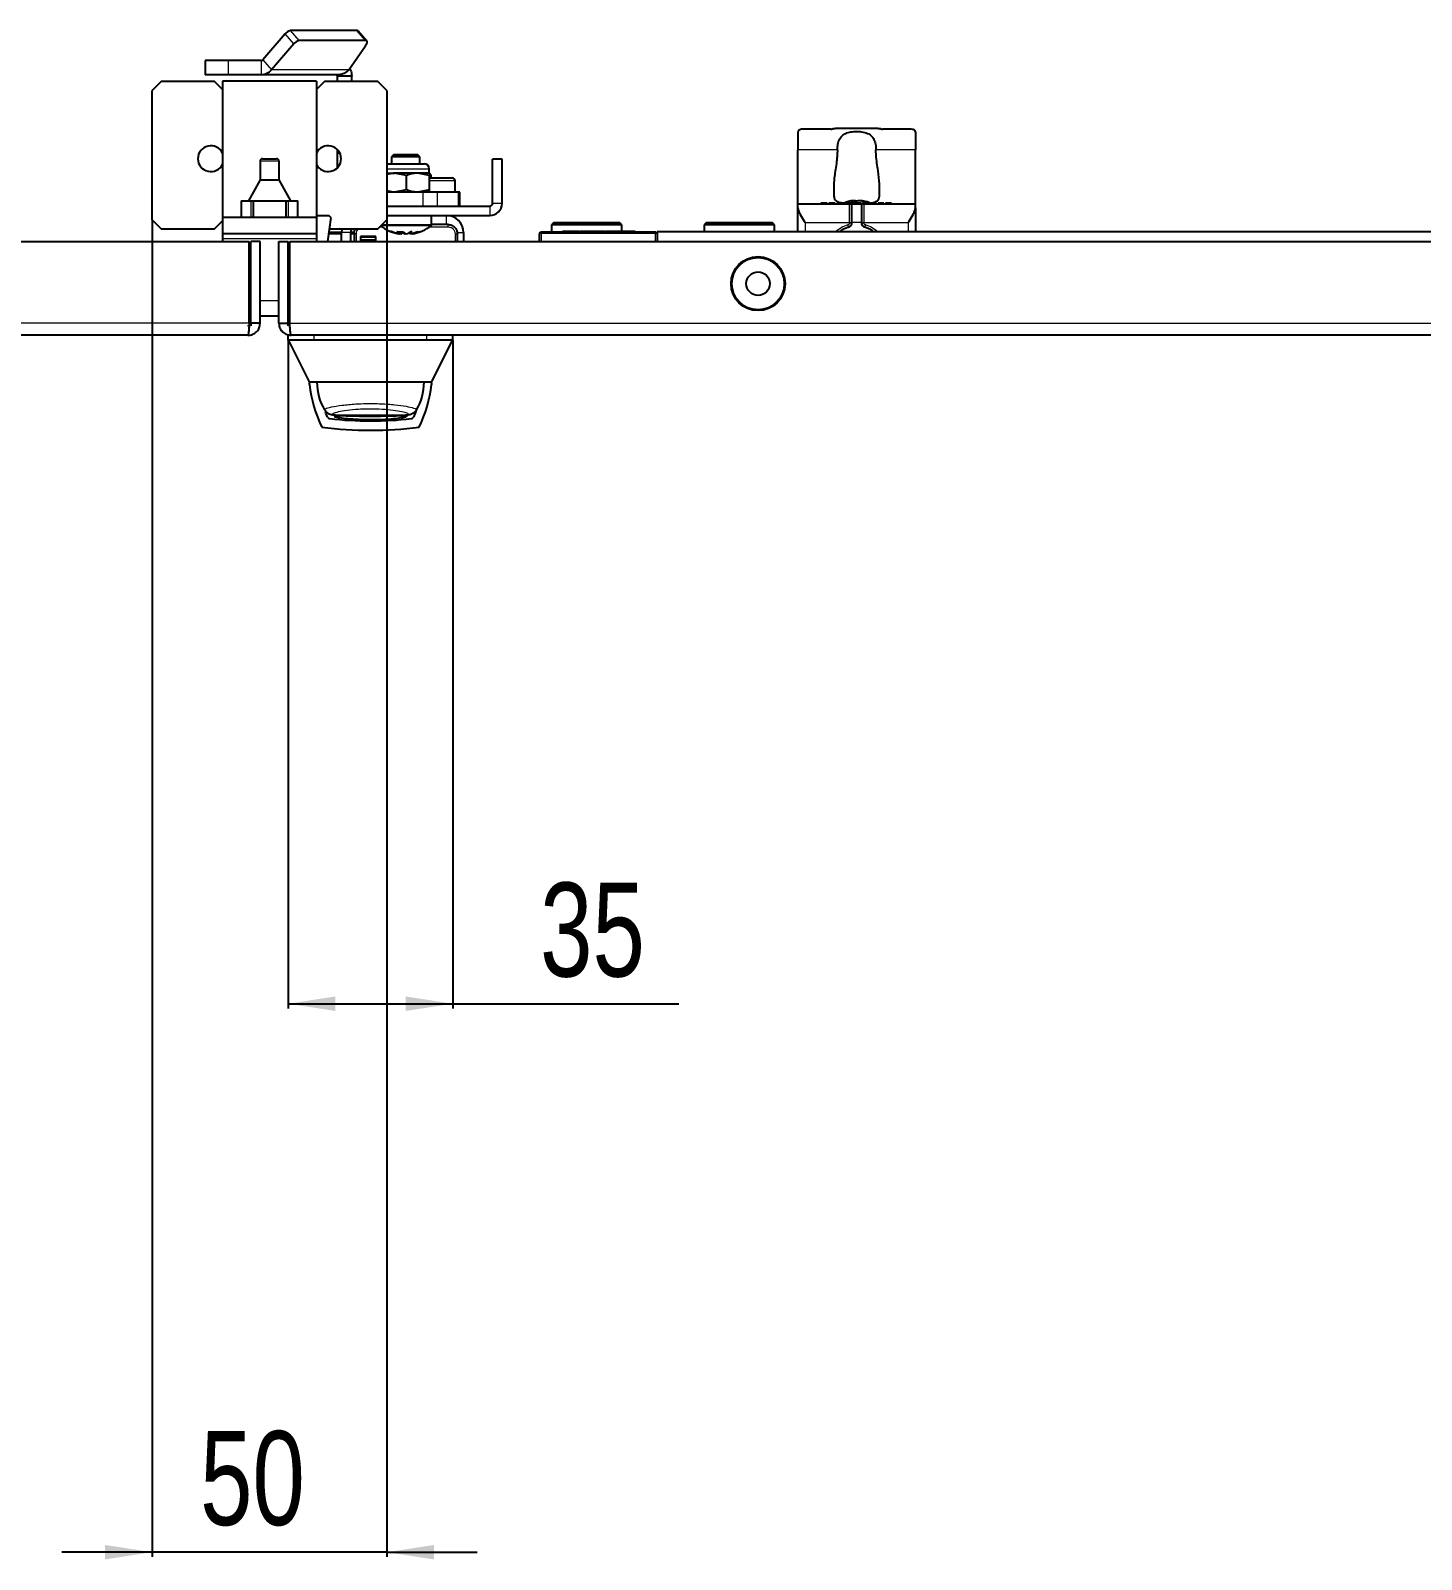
# Model space of a CAD drawing. Header units: millimetres. Extents: x -1385 to 3358, y -2404 to 1219.
# Drawn here: x 2220.1 to 2516.2, y -2404 to -2078.6 of the extents above; entities that cross this region are included whole.
import ezdxf

# ---------------------------------------------------------------- set-up
doc = ezdxf.new("R2010")
doc.units = ezdxf.units.MM
doc.layers.add('FORMAT', color=7, linetype='Continuous')
doc.styles.add('SLDTEXTSTYLE0', font='TXT', dxfattribs={"width": 0.75})
doc.dimstyles.new('SLDDIMSTYLE0', dxfattribs={"dimtxt": 20, "dimasz": 10, "dimexe": 0, "dimexo": 0.0625, "dimgap": 5, "dimtad": 2, "dimdec": 1, "dimrnd": 1e-09, "dimzin": 12, "dimdsep": 46, "dimtxsty": 'SLDTEXTSTYLE0', "dimsah": 1, "dimcen": 0.09, "dimadec": 0, "dimazin": 3, "dimtfac": 1, "dimtofl": 0, "dimtmove": 0, "dimatfit": 3, "dimfxl": 0, "dimfrac": 2, "dimtolj": 1, "dimtzin": 12, "dimarcsym": 0})
doc.dimstyles.new('SLDDIMSTYLE1', dxfattribs={"dimtxt": 20, "dimasz": 10, "dimexe": 0, "dimexo": 0.0625, "dimgap": 5, "dimtad": 2, "dimdec": 1, "dimrnd": 1e-09, "dimzin": 12, "dimdsep": 46, "dimtxsty": 'SLDTEXTSTYLE0', "dimsah": 1, "dimcen": 0.09, "dimadec": 0, "dimazin": 3, "dimtfac": 1, "dimtmove": 0, "dimatfit": 0, "dimfxl": 0, "dimfrac": 2, "dimtolj": 1, "dimtzin": 12, "dimarcsym": 0})

# ---------------------------------------------------------------- blocks, each defined once
blk = doc.blocks.new('_D_13')
at = {"layer": 'FORMAT'}
for p, q in [((2246, -2118.89), (2246, -2403.48)), ((2296, -2118.89), (2296, -2403.48)), ((2246, -2402.48), (2226.77, -2402.48)), ((2296, -2402.48), (2246, -2402.48)), ((2296, -2402.48), (2315.23, -2402.48))]:
    blk.add_line(p, q, dxfattribs=at)
for points in [[(2246, -2402.48), (2236, -2400.94), (2236, -2404.02)], [(2296, -2402.48), (2306, -2404.02), (2306, -2400.94)]]:
    blk.add_solid(points, dxfattribs=at)
at = {"layer": 'FORMAT', "insert": (2256.22, -2376.7), "char_height": 20, "attachment_point": 1, "style": 'SLDTEXTSTYLE0'}
blk.add_mtext('50', dxfattribs=at)
blk = doc.blocks.new('_D_14')
at = {"layer": 'FORMAT'}
for p, q in [((2275, -2144.49), (2275, -2286.74)), ((2310, -2144.49), (2310, -2286.74)), ((2275, -2285.74), (2310, -2285.74)), ((2310, -2285.74), (2358.16, -2285.74))]:
    blk.add_line(p, q, dxfattribs=at)
for points in [[(2275, -2285.74), (2285, -2287.28), (2285, -2284.2)], [(2310, -2285.74), (2300, -2284.2), (2300, -2287.28)]]:
    blk.add_solid(points, dxfattribs=at)
at = {"layer": 'FORMAT', "insert": (2328.6, -2259.96), "char_height": 20, "attachment_point": 1, "style": 'SLDTEXTSTYLE0'}
blk.add_mtext('35', dxfattribs=at)

msp = doc.modelspace()

# ---------------------------------------------------------------- linework, layer by layer
at = {"color": 7, "linetype": 'Continuous', "lineweight": 25}
for p, q in [((2274.35, -2079.32), (2269.59, -2084.82)), ((2289.6, -2078.62), (2275.46, -2078.62)), ((2291.72, -2080.84), (2289.89, -2078.72)), ((2276.19, -2081.45), (2271.43, -2086.94)), ((2291.44, -2080.74), (2277.3, -2080.74)), ((2287.89, -2086.94), (2291.47, -2081.83)), ((2257.28, -2085), (2257.28, -2088)), ((2262.28, -2085), (2257.28, -2085)), ((2269.22, -2085), (2262.28, -2085)), ((2262.28, -2088), (2257.28, -2088)), ((2269.22, -2088), (2262.28, -2088)), ((2285.75, -2088), (2269.22, -2088)), ((2288.5, -2088.3), (2285.5, -2088.3)), ((2285.5, -2089.38), (2285.5, -2088.3)), ((2288.5, -2089.38), (2288.5, -2088.3)), ((2248, -2089.38), (2246, -2091.38)), ((2246, -2118.88), (2246, -2091.38)), ((2248, -2089.38), (2259.25, -2089.38)), ((2261, -2091.13), (2259.25, -2089.38)), ((2281, -2089.38), (2261, -2089.38)), ((2261, -2089.38), (2261, -2118.38)), ((2281, -2089.38), (2281, -2118.38)), ((2282.75, -2089.38), (2281, -2091.13)), ((2282.75, -2089.38), (2294, -2089.38)), ((2296, -2091.38), (2294, -2089.38)), ((2296, -2091.38), (2296, -2118.88)), ((2383.5, -2100.15), (2383.5, -2103.98)), ((2390.52, -2099.59), (2385, -2099.59)), ((2391.41, -2099.54), (2390.89, -2099.54)), ((2400.6, -2099.48), (2391.41, -2099.48)), ((2401.12, -2099.54), (2400.6, -2099.53)), ((2407, -2099.59), (2401.48, -2099.59)), ((2408.5, -2100.15), (2408.5, -2103.98)), ((2285.5, -2104.63), (2285.5, -2104)), ((2285.5, -2104.63), (2285.95, -2104.63)), ((2285.5, -2107.77), (2285.5, -2104.63)), ((2297.5, -2104.98), (2297, -2105.48)), ((2297.5, -2104.98), (2302.29, -2104.98)), ((2302.29, -2104.98), (2302.5, -2104.98)), ((2303, -2105.48), (2302.5, -2104.98)), ((2383.5, -2115.48), (2383.5, -2103.98)), ((2408.5, -2115.48), (2408.5, -2103.98)), ((2268.99, -2106.38), (2268.99, -2110.38)), ((2269.49, -2105.88), (2272.51, -2105.88)), ((2273.01, -2106.38), (2273.01, -2110.38)), ((2296.03, -2106.98), (2296, -2106.98)), ((2296.03, -2106.98), (2303.97, -2106.98)), ((2297, -2105.48), (2297, -2106.98)), ((2302.74, -2105.48), (2297, -2105.48)), ((2303, -2105.48), (2302.74, -2105.48)), ((2303, -2106.98), (2303, -2105.48)), ((2305, -2108.98), (2305, -2108.02)), ((2320.5, -2105.98), (2318.5, -2105.98)), ((2318.5, -2115.38), (2318.5, -2105.98)), ((2320.5, -2115.38), (2320.5, -2105.98)), ((2268.99, -2110.38), (2266.5, -2114.88)), ((2268.99, -2110.38), (2273.01, -2110.38)), ((2273.01, -2110.38), (2275.5, -2114.88)), ((2296, -2108.98), (2297.6, -2108.98)), ((2300.14, -2109.43), (2297.6, -2108.98)), ((2302.6, -2108.98), (2297.6, -2108.98)), ((2300.14, -2112.54), (2300.14, -2109.43)), ((2305.07, -2109.43), (2302.6, -2108.98)), ((2305, -2108.98), (2302.6, -2108.98)), ((2305, -2108.98), (2305, -2108.98)), ((2305.06, -2109.02), (2305, -2108.98)), ((2305.07, -2112.54), (2305.07, -2109.43)), ((2305.07, -2109.98), (2309.9, -2109.98)), ((2305.4, -2109.98), (2305.4, -2109.43)), ((2310.5, -2112.98), (2310.5, -2110.58)), ((2391.15, -2111.27), (2391.15, -2113.86)), ((2400.85, -2113.86), (2400.85, -2111.27)), ((2265, -2114.88), (2265, -2118.38)), ((2265, -2114.88), (2266.5, -2114.88)), ((2266.5, -2114.88), (2275.5, -2114.88)), ((2267.5, -2114.88), (2267.5, -2118.38)), ((2274.5, -2114.88), (2274.5, -2118.38)), ((2275.5, -2114.88), (2277, -2114.88)), ((2277, -2118.38), (2277, -2114.88)), ((2303.69, -2112.98), (2296, -2112.98)), ((2300.14, -2112.54), (2297.6, -2112.98)), ((2305.07, -2112.54), (2302.6, -2112.98)), ((2306.77, -2112.98), (2303.69, -2112.98)), ((2305, -2112.98), (2305, -2112.98)), ((2311.23, -2112.98), (2306.77, -2112.98)), ((2311.5, -2112.98), (2311.23, -2112.98)), ((2311.5, -2115.98), (2311.5, -2112.98)), ((2395.28, -2115.16), (2395.25, -2114.93)), ((2395.5, -2115.16), (2395.48, -2114.86)), ((2396.95, -2114.88), (2396.95, -2114.86)), ((2397.51, -2114.97), (2397.51, -2114.93)), ((2281, -2117.98), (2283.63, -2117.98)), ((2284.07, -2118.42), (2283.63, -2117.98)), ((2296, -2115.98), (2317.9, -2115.98)), ((2296, -2117.98), (2317.9, -2117.98)), ((2305.5, -2119.98), (2305.5, -2117.98)), ((2383.5, -2116.36), (2383.5, -2115.48)), ((2383.5, -2115.48), (2397, -2115.48)), ((2383.5, -2121.48), (2383.5, -2116.36)), ((2388.38, -2115.38), (2388.38, -2115.48)), ((2388.52, -2115.38), (2388.52, -2115.48)), ((2388.64, -2115.38), (2388.64, -2115.48)), ((2389.45, -2115.38), (2388.64, -2115.38)), ((2389.45, -2115.38), (2389.45, -2115.48)), ((2389.6, -2115.38), (2389.6, -2115.48)), ((2389.72, -2115.38), (2389.72, -2115.48)), ((2390.06, -2115.38), (2390.06, -2115.48)), ((2390.24, -2115.38), (2390.24, -2115.48)), ((2390.78, -2115.38), (2390.78, -2115.48)), ((2391.25, -2115.38), (2391.25, -2115.48)), ((2391.42, -2115.38), (2391.42, -2115.48)), ((2391.88, -2115.38), (2391.88, -2115.48)), ((2392.02, -2115.38), (2392.02, -2115.48)), ((2392.14, -2115.38), (2392.14, -2115.48)), ((2392.46, -2115.38), (2392.46, -2115.48)), ((2393.73, -2115.38), (2392.61, -2115.38)), ((2393.73, -2115.38), (2393.73, -2115.48)), ((2393.87, -2115.38), (2393.87, -2115.48)), ((2394.06, -2115.38), (2394.06, -2115.48)), ((2394.07, -2115.38), (2394.07, -2115.48)), ((2394.67, -2115.38), (2394.07, -2115.38)), ((2394.67, -2115.38), (2394.67, -2115.48)), ((2395.56, -2115.38), (2394.99, -2115.38)), ((2395, -2115.48), (2397, -2115.48)), ((2395, -2119.48), (2395, -2115.48)), ((2395.56, -2115.38), (2395.56, -2115.48)), ((2395.57, -2115.38), (2395.57, -2115.48)), ((2395.57, -2115.38), (2395.75, -2115.38)), ((2395.75, -2115.38), (2395.75, -2115.48)), ((2395.75, -2115.38), (2395.75, -2115.38)), ((2395.77, -2115.38), (2395.77, -2115.48)), ((2395.92, -2115.38), (2395.92, -2115.48)), ((2396.72, -2115.38), (2395.92, -2115.38)), ((2396.72, -2115.38), (2396.72, -2115.48)), ((2396.86, -2115.38), (2396.86, -2115.48)), ((2396.99, -2115.38), (2396.99, -2115.48)), ((2397, -2115.48), (2397, -2119.48)), ((2397.01, -2115.42), (2397.27, -2115.41)), ((2397.42, -2115.38), (2397.42, -2115.48)), ((2397.5, -2115.48), (2408.5, -2115.48)), ((2397.54, -2115.38), (2397.54, -2115.48)), ((2397.91, -2115.38), (2397.91, -2115.48)), ((2398.16, -2115.38), (2398.16, -2115.48)), ((2398.28, -2115.38), (2398.28, -2115.48)), ((2398.42, -2115.38), (2398.42, -2115.48)), ((2398.54, -2115.38), (2398.54, -2115.48)), ((2398.97, -2115.38), (2398.97, -2115.48)), ((2399, -2115.38), (2398.97, -2115.38)), ((2399.01, -2115.38), (2399.01, -2115.48)), ((2399.04, -2115.38), (2399.04, -2115.48)), ((2399.21, -2115.38), (2399.21, -2115.48)), ((2399.56, -2115.38), (2399.56, -2115.48)), ((2400.05, -2115.38), (2400.05, -2115.48)), ((2400.25, -2115.38), (2400.25, -2115.48)), ((2400.59, -2115.38), (2400.59, -2115.48)), ((2400.74, -2115.38), (2400.74, -2115.48)), ((2401.8, -2115.38), (2400.74, -2115.38)), ((2401.8, -2115.38), (2401.8, -2115.48)), ((2402.11, -2115.38), (2402.11, -2115.48)), ((2402.28, -2115.38), (2402.28, -2115.48)), ((2402.65, -2115.38), (2402.65, -2115.48)), ((2403.41, -2115.38), (2402.65, -2115.38)), ((2403.41, -2115.38), (2403.41, -2115.48)), ((2408.5, -2116.36), (2408.5, -2115.48)), ((2408.5, -2116.36), (2408.5, -2121.48)), ((2246, -2118.88), (2248, -2120.88)), ((2259.25, -2120.88), (2248, -2120.88)), ((2259.25, -2120.88), (2261, -2119.13)), ((2281, -2118.38), (2261, -2118.38)), ((2261, -2118.38), (2261, -2121.88)), ((2281, -2118.38), (2281, -2121.88)), ((2284.07, -2118.42), (2283.33, -2123.48)), ((2294, -2120.88), (2283.71, -2120.88)), ((2286.37, -2120.88), (2286.3, -2121.58)), ((2286.3, -2123.48), (2286.3, -2121.58)), ((2288.3, -2123.48), (2288.3, -2121.58)), ((2294, -2120.88), (2296, -2118.88)), ((2298.94, -2121.43), (2298.94, -2121.88)), ((2298.94, -2121.88), (2298.94, -2121.43)), ((2299.11, -2121.42), (2299.11, -2121.88)), ((2299.15, -2121.88), (2299.15, -2121.42)), ((2300.85, -2121.88), (2300.85, -2121.56)), ((2309, -2119.88), (2305.46, -2119.88)), ((2312.3, -2121.58), (2312.3, -2123.48)), ((2328.8, -2121.48), (2353.2, -2121.48)), ((2331.5, -2119.48), (2331, -2119.98)), ((2331, -2119.98), (2331, -2121.48)), ((2346, -2119.98), (2331, -2119.98)), ((2331.5, -2119.48), (2345.5, -2119.48)), ((2333.36, -2121.28), (2333.36, -2121.48)), ((2337.17, -2121.28), (2337.17, -2121.48)), ((2337.17, -2121.28), (2337.97, -2121.28)), ((2337.97, -2121.28), (2337.97, -2121.48)), ((2337.97, -2121.28), (2339.84, -2121.28)), ((2339.3, -2121.28), (2339.3, -2121.26)), ((2339.84, -2121.28), (2339.84, -2121.48)), ((2339.84, -2121.28), (2340.89, -2121.28)), ((2340.89, -2121.28), (2340.89, -2121.48)), ((2340.89, -2121.28), (2342.29, -2121.28)), ((2342.46, -2121.26), (2342.46, -2121.48)), ((2342.55, -2121.28), (2342.55, -2121.48)), ((2342.55, -2121.28), (2343.9, -2121.28)), ((2343.9, -2121.28), (2343.9, -2121.48)), ((2343.9, -2121.28), (2345.89, -2121.28)), ((2346, -2119.98), (2345.5, -2119.48)), ((2345.89, -2121.28), (2345.89, -2121.48)), ((2345.89, -2121.28), (2348.85, -2121.28)), ((2346, -2121.28), (2346, -2119.98)), ((2348.85, -2121.28), (2348.85, -2121.48)), ((2788.5, -2121.48), (2353.5, -2121.48)), ((2353.5, -2121.48), (2353.5, -2121.78)), ((2364, -2119.48), (2363.5, -2119.98)), ((2363.5, -2119.98), (2363.5, -2121.48)), ((2378.5, -2119.98), (2363.5, -2119.98)), ((2364, -2119.48), (2378, -2119.48)), ((2378.5, -2119.98), (2378, -2119.48)), ((2378.5, -2121.48), (2378.5, -2119.98)), ((2395, -2119.48), (2395, -2119.51)), ((2397, -2119.51), (2397, -2119.48)), ((1676.3, -2123.48), (2266.7, -2123.48)), ((2281, -2121.88), (2261, -2121.88)), ((2261, -2121.88), (2261, -2122.97)), ((2261, -2122.97), (2261, -2123.48)), ((2266.7, -2140.88), (2266.7, -2123.48)), ((2269, -2123.48), (2267, -2123.48)), ((2267, -2140.88), (2267, -2123.48)), ((2269, -2140.88), (2269, -2123.48)), ((2273, -2123.48), (2275, -2123.48)), ((2273, -2140.88), (2273, -2123.48)), ((2275, -2140.88), (2275, -2123.48)), ((2275.3, -2123.48), (2865.7, -2123.48)), ((2275.3, -2140.88), (2275.3, -2123.48)), ((2281, -2121.88), (2281, -2122.97)), ((2281, -2122.97), (2281, -2123.48)), ((2286.3, -2121.88), (2283.56, -2121.88)), ((2289, -2121.88), (2288.3, -2121.88)), ((2289, -2121.88), (2289, -2123.48)), ((2290.4, -2122.43), (2290.4, -2123.48)), ((2293.6, -2122.43), (2290.4, -2122.43)), ((2290.4, -2123.18), (2293.6, -2123.18)), ((2293.6, -2123.48), (2293.6, -2122.43)), ((2298.65, -2121.83), (2298.65, -2121.88)), ((2299.11, -2121.88), (2298.94, -2121.85)), ((2299.92, -2121.8), (2299.92, -2121.88)), ((2299.94, -2121.82), (2299.94, -2121.88)), ((2300, -2121.85), (2299.94, -2121.88)), ((2301.06, -2121.88), (2301.06, -2121.85)), ((2301.35, -2121.78), (2301.35, -2121.88)), ((2301.38, -2121.78), (2301.38, -2121.88)), ((2311, -2123.48), (2311, -2121.88)), ((2328.5, -2123.48), (2328.5, -2121.78)), ((2353.5, -2121.78), (2353.5, -2122.43)), ((2353.5, -2122.43), (2353.5, -2123.48)), ((2267, -2139.38), (2266.7, -2139.38)), ((2269, -2140.88), (2267, -2140.88)), ((2267, -2141.06), (2267, -2141.48)), ((2273, -2139.38), (2269, -2139.38)), ((2273, -2140.88), (2275, -2140.88)), ((2275, -2141.48), (2275, -2140.88)), ((2266.4, -2143.48), (1676.6, -2143.48)), ((2275, -2144.48), (2275, -2143.48)), ((2275.6, -2143.48), (2275, -2143.48)), ((2865.4, -2143.48), (2275.6, -2143.48)), ((2310, -2144.48), (2310, -2143.48)), ((2304.5, -2144.48), (2280.5, -2144.48)), ((2305.5, -2153.48), (2310.03, -2144.43)), ((2281.9, -2153.48), (2279.5, -2153.48)), ((2279.54, -2153.48), (2279.54, -2153.69)), ((2303.1, -2153.48), (2281.9, -2153.48)), ((2305.5, -2153.48), (2303.1, -2153.48)), ((2305.46, -2153.69), (2305.46, -2153.48)), ((2286.67, -2160.47), (2298.26, -2160.47)), ((2286.67, -2160.47), (2286.82, -2160.47))]:
    msp.add_line(p, q, dxfattribs=at)
at = {"color": 8, "linetype": 'Continuous', "lineweight": 18}
for p, q in [((2276.19, -2081.45), (2274.35, -2079.32)), ((2277.3, -2080.74), (2275.46, -2078.62)), ((2291.44, -2080.74), (2289.6, -2078.62)), ((2262.28, -2088), (2262.28, -2085)), ((2269.22, -2085), (2269.22, -2088)), ((2269.59, -2084.82), (2271.43, -2086.94)), ((2287.89, -2086.94), (2271.43, -2086.94)), ((2391.91, -2103.98), (2383.5, -2103.98)), ((2408.5, -2103.98), (2400.1, -2103.98)), ((2273.01, -2106.38), (2268.99, -2106.38)), ((2296, -2108.02), (2305, -2108.02)), ((2310.5, -2110.58), (2305.07, -2110.58)), ((2267, -2114.88), (2267, -2118.38)), ((2275, -2114.88), (2275, -2118.38)), ((2303.69, -2115.98), (2303.69, -2112.98)), ((2306.77, -2115.98), (2306.77, -2112.98)), ((2311.23, -2115.98), (2311.23, -2112.98)), ((2308.7, -2119.98), (2308.7, -2117.98)), ((2317.9, -2115.98), (2317.9, -2117.98)), ((2318.5, -2115.38), (2320.5, -2115.38)), ((2392.61, -2115.38), (2392.61, -2115.48)), ((2394.5, -2119.48), (2394.5, -2115.48)), ((2397.5, -2115.48), (2397.5, -2119.48)), ((2283.62, -2121.48), (2286.3, -2121.48)), ((2288.3, -2121.58), (2286.3, -2121.58)), ((2288.3, -2121.48), (2289.08, -2121.48)), ((2294.5, -2120.38), (2295.19, -2120.38)), ((2304.94, -2120.18), (2294.7, -2120.18)), ((2305.03, -2119.98), (2294.9, -2119.98)), ((2304.82, -2120.38), (2309, -2120.38)), ((2305.4, -2120.18), (2304.94, -2120.18)), ((2305.5, -2119.98), (2305.03, -2119.98)), ((2310.94, -2121.58), (2312.3, -2121.58)), ((2328.8, -2121.48), (2328.8, -2121.78)), ((2334.59, -2121.28), (2334.59, -2121.48)), ((2353.2, -2121.48), (2353.2, -2121.78)), ((2385, -2119.48), (2385, -2121.48)), ((2385, -2119.48), (2394.5, -2119.48)), ((2394.14, -2120), (2394.28, -2120.48)), ((2394.5, -2119.48), (2395, -2119.48)), ((2394.5, -2119.51), (2394.5, -2119.48)), ((2394.5, -2119.51), (2395, -2119.51)), ((2397, -2119.48), (2395, -2119.48)), ((2397, -2119.48), (2397.5, -2119.48)), ((2397, -2119.51), (2397.5, -2119.51)), ((2397.5, -2119.48), (2397.5, -2119.51)), ((2397.5, -2119.48), (2407, -2119.48)), ((2397.73, -2120.48), (2397.86, -2120)), ((2407, -2121.48), (2407, -2119.48)), ((2281, -2122.97), (2261, -2122.97)), ((2289.5, -2123.48), (2289.5, -2121.88)), ((2293.6, -2122.64), (2290.4, -2122.64)), ((2310.5, -2121.88), (2310.5, -2123.48)), ((2328.8, -2121.78), (2328.5, -2121.78)), ((2328.8, -2121.78), (2328.8, -2123.48)), ((2353.2, -2121.78), (2328.8, -2121.78)), ((2353.2, -2123.48), (2353.2, -2121.78)), ((2353.5, -2121.78), (2353.2, -2121.78)), ((2267, -2136.12), (2266.7, -2136.12)), ((2273, -2136.12), (2269, -2136.12)), ((2266.7, -2140.88), (1676.3, -2140.88)), ((2275.3, -2140.88), (2865.7, -2140.88)), ((2280.5, -2144.48), (2280.5, -2143.48)), ((2304.5, -2144.48), (2304.5, -2143.48))]:
    msp.add_line(p, q, dxfattribs=at)
at = {"color": 7, "linetype": 'Continuous', "lineweight": 25, "flags": 128}
for points in [[(2291.47, -2081.83), (2291.61, -2081.6), (2291.71, -2081.39), (2291.78, -2081.2), (2291.79, -2081.04), (2291.77, -2080.91), (2291.7, -2080.82), (2291.59, -2080.76), (2291.44, -2080.74)], [(2301.35, -2121.83), (2301.34, -2121.84), (2301.06, -2121.88)], [(2283.38, -2160.91), (2283.02, -2160.02), (2282.92, -2159.75)], [(2302.19, -2159.43), (2301.98, -2160.02), (2301.62, -2160.91)]]:
    msp.add_lwpolyline(points, dxfattribs=at)
at = {"color": 7, "linetype": 'Continuous', "lineweight": 25}
for radius in [5.75, 2.5]:
    msp.add_circle((2375, -2132.48), radius, dxfattribs=at)
at = {"color": 8, "linetype": 'Continuous', "lineweight": 18}
msp.add_circle((2375, -2132.48), 5.5, dxfattribs=at)
at = {"color": 7, "linetype": 'Continuous', "lineweight": 25}
for centre, radius, start, end in [((2275.88, -2080.5), 1.93, 102.4839, 142.4022), ((2289.64, -2078.96), 0.349, 43.9283, 95.9288), ((2277.72, -2082.62), 1.93, 102.4839, 142.4022), ((2269.21, -2084.51), 0.488, 270.8794, 320.2435), ((2269.18, -2085.07), 2.93, 270.8794, 320.2435), ((2258.5, -2105.88), 2.75, 24.62, 335.38), ((2283.5, -2105.88), 2.75, 204.62, 155.38), ((2269.49, -2106.38), 0.5, 90, 180), ((2272.51, -2106.38), 0.5, 0, 90), ((2303.97, -2108.02), 1.03, 0, 90), ((2309.9, -2110.58), 0.6, 0, 90), ((2396, -2122.78), 8, 100.361, 108.4448), ((2395.24, -2118.64), 3.79, 92.8918, 101.4174), ((2396.12, -2117.1), 2.34, 111.7218, 124.6037), ((2394.96, -2115.45), 0.598, 60.5239, 80.9896), ((2395.75, -2122.41), 7.56, 92.0564, 94.6598), ((2395.27, -2119.2), 4.35, 79.331, 87.2142), ((2399.25, -2115.91), 3.47, 163.5344, 167.7658), ((2396.73, -2119.2), 4.35, 92.7858, 100.669), ((2396.25, -2122.39), 7.54, 81.9171, 87.9462), ((2397.03, -2115.38), 0.529, 98.3794, 107.9547), ((2396.76, -2118.64), 3.79, 78.5826, 87.1082), ((2395.93, -2121.2), 6.42, 69.7014, 77.5656), ((2396, -2122.78), 8, 70.1746, 79.639), ((2396, -2122.74), 7.96, 71.9524, 79.1092), ((2308.7, -2121.58), 3.6, 0, 90), ((2317.9, -2115.38), 0.6, 270, 0), ((2317.9, -2115.38), 2.6, 270, 0), ((2395.33, -2122.42), 7.26, 85.7578, 94.2422), ((2398.31, -2115.78), 0.629, 75.5606, 104.4394), ((2289.9, -2121.58), 1.6, 154.0555, 180), ((2300, -2112.98), 9, 233.1301, 260.0618), ((2300.12, -2113.26), 8.7, 247.0438, 262.1958), ((2299.71, -2115.19), 6.77, 243.8434, 260.9245), ((2298.75, -2114.36), 7.07, 264.247, 275.753), ((2299.77, -2119.23), 2.78, 231.3972, 252.5593), ((2300.67, -2119.01), 2.97, 239.1789, 255.2323), ((2300.84, -2120.27), 1.79, 219.0744, 243.9708), ((2299.25, -2118.81), 3.19, 285.2264, 309.2989), ((2299.84, -2120.74), 1.52, 311.5988, 339.6464), ((2299.72, -2114.88), 7.09, 279.4428, 293.2387), ((2300.15, -2113.83), 8.14, 278.7231, 291.6408), ((2300, -2112.98), 9, 279.9382, 306.8699), ((2302.84, -2120.03), 1.4, 257.0541, 282.9459), ((2305.25, -2119.98), 0.25, 306.8699, 0), ((2328.8, -2121.78), 0.3, 90, 180), ((2353.2, -2121.78), 0.3, 0, 90), ((2396, -2126.48), 6.25, 106.0134, 126.8699), ((2394, -2119.51), 1, 286.0134, 0), ((2398, -2119.51), 1, 180, 253.9866), ((2396, -2126.48), 6.25, 53.1301, 73.9866), ((2299.33, -2117.1), 4.83, 261.5144, 261.8434), ((2299.15, -2121.72), 0.261, 216.1514, 217.2521), ((2300.08, -2113.04), 8.89, 263.7673, 264.0104), ((2299.27, -2117.67), 4.26, 278.6965, 279.0465), ((2300.73, -2117.67), 4.26, 260.9535, 261.3035), ((2299.92, -2113.04), 8.89, 275.9896, 276.2327), ((2300.67, -2117.1), 4.83, 278.1566, 278.4856), ((2271.56, -2153.69), 7.98, 358.267, 359.9999), ((2306.39, -2151.13), 27, 185.961, 206.1695), ((2292.5, -2153.48), 11.4, 180, 210.8742), ((2292.5, -2153.48), 11.4, 329.0561, 0), ((2278.61, -2151.13), 27, 333.8305, 354.0392), ((2313.44, -2153.69), 7.98, 180, 181.7325), ((2292.5, -2081.69), 82, 262.7534, 277.2466), ((2283.84, -2160.72), 0.5, 203.0437, 263.7491), ((2292.5, -2081.69), 80, 263.7491, 276.2509), ((2301.16, -2160.72), 0.5, 276.2509, 336.9563)]:
    msp.add_arc(centre, radius, start, end, dxfattribs=at)
at = {"color": 8, "linetype": 'Continuous', "lineweight": 18}
for centre, radius, start, end in [((2396, -2126.48), 6.75, 106.0134, 132.2054), ((2394, -2119.51), 0.5, 286.0134, 0), ((2398, -2119.51), 0.5, 180, 253.9866), ((2396, -2126.48), 6.75, 47.7946, 73.9866)]:
    msp.add_arc(centre, radius, start, end, dxfattribs=at)
at = {"color": 7, "linetype": 'Continuous', "lineweight": 25}
for points in [[(2285.2, -2088), (2285.28, -2088.02), (2285.44, -2088.06), (2285.48, -2088.22), (2285.5, -2088.3)], [(2287.89, -2086.94), (2287.75, -2087.1), (2287.45, -2087.42), (2286.92, -2087.74), (2286.34, -2087.96), (2285.95, -2087.99), (2285.75, -2088)], [(2309, -2119.88), (2309.26, -2119.91), (2309.79, -2119.97), (2310.45, -2120.44), (2310.91, -2121.1), (2310.97, -2121.62), (2311, -2121.88)], [(2266.4, -2143.48), (2266.74, -2143.44), (2267.42, -2143.37), (2268.28, -2142.76), (2268.88, -2141.91), (2268.96, -2141.22), (2269, -2140.88)], [(2266.4, -2141.48), (2266.56, -2141.45), (2266.89, -2141.37), (2266.96, -2141.05), (2267, -2140.88)], [(2266.7, -2140.88), (2266.67, -2141.22), (2266.62, -2141.91), (2266.55, -2142.76), (2266.47, -2143.37), (2266.42, -2143.44), (2266.4, -2143.48)], [(2275.6, -2143.48), (2275.57, -2143.44), (2275.52, -2143.37), (2275.45, -2142.76), (2275.37, -2141.91), (2275.32, -2141.22), (2275.3, -2140.88)]]:
    msp.add_open_spline(points, degree=3, dxfattribs=at)
for points, knots in [([(2288.04, -2086.73), (2288.12, -2086.83), (2288.45, -2087.28), (2288.48, -2087.85), (2288.5, -2088.3)], [0, 0, 0, 0, 0.222729, 1, 1, 1, 1]), ([(2385, -2099.59), (2384.83, -2099.59), (2384.5, -2099.6), (2384.05, -2099.66), (2383.71, -2099.78), (2383.53, -2099.95), (2383.51, -2100.09), (2383.5, -2100.15)], [0, 0, 0, 0, 0.2129, 0.425707, 0.640613, 0.853382, 1, 1, 1, 1]), ([(2390.52, -2099.59), (2390.62, -2099.58), (2390.75, -2099.56), (2390.86, -2099.55), (2390.89, -2099.54)], [0, 0, 0, 0, 0.789403, 1, 1, 1, 1]), ([(2391.91, -2103.98), (2391.93, -2103.57), (2391.97, -2102.74), (2392.33, -2101.65), (2392.98, -2100.84), (2393.91, -2100.35), (2395.06, -2100.11), (2396.39, -2100.06), (2397.74, -2100.23), (2398.86, -2100.7), (2399.59, -2101.5), (2399.98, -2102.53), (2400.09, -2103.39), (2400.09, -2103.89), (2400.1, -2103.98)], [0, 0, 0, 0, 0.088505, 0.177138, 0.262858, 0.344694, 0.430485, 0.525193, 0.625645, 0.723911, 0.812494, 0.894483, 0.978997, 1, 1, 1, 1]), ([(2401.12, -2099.54), (2401.14, -2099.55), (2401.25, -2099.56), (2401.38, -2099.58), (2401.48, -2099.59)], [0, 0, 0, 0, 0.161974, 1, 1, 1, 1]), ([(2408.5, -2100.15), (2408.49, -2100.07), (2408.46, -2099.91), (2408.22, -2099.74), (2407.86, -2099.64), (2407.43, -2099.59), (2407.13, -2099.59), (2407, -2099.59)], [0, 0, 0, 0, 0.2056827, 0.4113459, 0.6186494, 0.8323389, 1, 1, 1, 1]), ([(2391.91, -2103.98), (2391.86, -2104.98), (2391.75, -2107.12), (2391.23, -2109.56), (2391.17, -2110.87), (2391.15, -2111.27)], [0, 0, 0, 0, 0.378823, 0.812228, 1, 1, 1, 1]), ([(2400.85, -2111.27), (2400.77, -2110.36), (2400.6, -2108.5), (2400.13, -2105.9), (2400.1, -2104.37), (2400.1, -2103.98)], [0, 0, 0, 0, 0.417668, 0.852903, 1, 1, 1, 1]), ([(2297.6, -2108.98), (2297.54, -2108.98), (2297, -2108.99), (2296.47, -2109.13), (2296, -2109.25)], [0, 0, 0, 0, 0.1109, 1, 1, 1, 1]), ([(2302.6, -2108.98), (2302.54, -2108.98), (2301.71, -2108.99), (2300.9, -2109.22), (2300.14, -2109.43)], [0, 0, 0, 0, 0.070201, 1, 1, 1, 1]), ([(2305, -2108.98), (2305, -2108.99), (2305.03, -2109.01), (2305.05, -2109.25), (2305.07, -2109.43)], [0, 0, 0, 0, 0.268634, 1, 1, 1, 1]), ([(2305.4, -2109.43), (2305.36, -2109.36), (2305.25, -2109.17), (2305.14, -2109.11), (2305.06, -2109.08)], [0, 0, 0, 0, 0.355958, 1, 1, 1, 1]), ([(2297.6, -2112.98), (2297.54, -2112.98), (2297, -2112.98), (2296.47, -2112.84), (2296, -2112.71)], [0, 0, 0, 0, 0.1109, 1, 1, 1, 1]), ([(2302.6, -2112.98), (2302.54, -2112.98), (2301.71, -2112.98), (2300.9, -2112.75), (2300.14, -2112.54)], [0, 0, 0, 0, 0.070201, 1, 1, 1, 1]), ([(2305, -2112.98), (2305, -2112.98), (2305.03, -2112.95), (2305.05, -2112.71), (2305.07, -2112.54)], [0, 0, 0, 0, 0.268634, 1, 1, 1, 1]), ([(2391.15, -2113.86), (2391.19, -2114.13), (2391.28, -2114.67), (2392.07, -2115.13), (2393.06, -2115.33), (2393.84, -2115.37), (2394.12, -2115.38)], [0, 0, 0, 0, 0.289157, 0.579411, 0.847533, 1, 1, 1, 1]), ([(2397.91, -2115.39), (2398.38, -2115.36), (2399.32, -2115.29), (2400.29, -2114.97), (2400.79, -2114.49), (2400.83, -2114.04), (2400.85, -2113.86)], [0, 0, 0, 0, 0.271204, 0.540316, 0.804082, 1, 1, 1, 1]), ([(2383.5, -2116.36), (2383.53, -2116.53), (2383.58, -2116.96), (2384.05, -2117.9), (2384.58, -2118.79), (2384.93, -2119.37), (2385, -2119.48), (2385, -2119.48)], [0, 0, 0, 0, 0.19414, 0.485275, 0.898779, 0.996769, 1, 1, 1, 1]), ([(2388.52, -2115.38), (2388.5, -2115.38), (2388.46, -2115.38), (2388.41, -2115.38), (2388.38, -2115.38), (2388.38, -2115.38), (2388.38, -2115.38)], [0, 0, 0, 0, 0.280836, 0.55925, 0.779182, 1, 1, 1, 1]), ([(2388.64, -2115.38), (2388.64, -2115.38), (2388.64, -2115.38), (2388.61, -2115.38), (2388.57, -2115.38), (2388.54, -2115.38), (2388.52, -2115.38)], [0, 0, 0, 0, 0.280888, 0.559482, 0.77927, 1, 1, 1, 1]), ([(2389.6, -2115.38), (2389.59, -2115.38), (2389.55, -2115.38), (2389.5, -2115.38), (2389.47, -2115.38), (2389.45, -2115.38)], [0, 0, 0, 0, 0.2806376, 0.5608768, 1, 1, 1, 1]), ([(2389.72, -2115.38), (2389.72, -2115.38), (2389.72, -2115.38), (2389.69, -2115.38), (2389.65, -2115.38), (2389.62, -2115.38), (2389.6, -2115.38)], [0, 0, 0, 0, 0.280941, 0.559114, 0.779089, 1, 1, 1, 1]), ([(2390.24, -2115.38), (2390.18, -2115.38), (2390.07, -2115.38), (2390.06, -2115.38), (2390.06, -2115.38)], [0, 0, 0, 0, 0.559312, 1, 1, 1, 1]), ([(2390.78, -2115.38), (2390.72, -2115.38), (2390.6, -2115.38), (2390.4, -2115.38), (2390.3, -2115.38), (2390.24, -2115.38)], [0, 0, 0, 0, 0.280496, 0.560765, 1, 1, 1, 1]), ([(2391.25, -2115.38), (2391.19, -2115.38), (2391.06, -2115.38), (2390.86, -2115.38), (2390.78, -2115.38)], [0, 0, 0, 0, 0.560137, 1, 1, 1, 1]), ([(2391.42, -2115.38), (2391.42, -2115.38), (2391.4, -2115.38), (2391.3, -2115.38), (2391.25, -2115.38)], [0, 0, 0, 0, 0.5599138, 1, 1, 1, 1]), ([(2392.02, -2115.38), (2392, -2115.38), (2391.96, -2115.38), (2391.91, -2115.38), (2391.88, -2115.38), (2391.88, -2115.38), (2391.88, -2115.38)], [0, 0, 0, 0, 0.2807653, 0.5591779, 0.7791749, 1, 1, 1, 1]), ([(2392.14, -2115.38), (2392.14, -2115.38), (2392.14, -2115.38), (2392.11, -2115.38), (2392.07, -2115.38), (2392.04, -2115.38), (2392.02, -2115.38)], [0, 0, 0, 0, 0.280828, 0.559417, 0.779393, 1, 1, 1, 1]), ([(2392.61, -2115.38), (2392.59, -2115.38), (2392.55, -2115.38), (2392.49, -2115.38), (2392.46, -2115.38), (2392.46, -2115.38), (2392.46, -2115.38)], [0, 0, 0, 0, 0.2809514, 0.5599669, 0.7794314, 1, 1, 1, 1]), ([(2393.87, -2115.38), (2393.87, -2115.38), (2393.87, -2115.38), (2393.83, -2115.38), (2393.78, -2115.38), (2393.75, -2115.38), (2393.73, -2115.38)], [0, 0, 0, 0, 0.2807125, 0.5587014, 0.7790455, 1, 1, 1, 1]), ([(2394.07, -2115.38), (2394.07, -2115.38), (2394.06, -2115.38), (2394.06, -2115.38), (2394.06, -2115.38)], [0, 0, 0, 0, 0.560081, 1, 1, 1, 1]), ([(2394.5, -2115.48), (2394.5, -2115.48), (2394.51, -2115.48), (2394.51, -2115.48), (2394.53, -2115.48), (2394.56, -2115.48), (2394.68, -2115.48), (2394.9, -2115.48), (2394.97, -2115.48), (2395, -2115.48)], [0, 0, 0, 0, 0.00167, 0.003889, 0.009531, 0.034361, 0.132751, 0.526214, 1, 1, 1, 1]), ([(2394.84, -2115.38), (2394.82, -2115.38), (2394.77, -2115.38), (2394.7, -2115.38), (2394.68, -2115.38), (2394.67, -2115.38)], [0, 0, 0, 0, 0.281226, 0.561522, 1, 1, 1, 1]), ([(2395.57, -2115.38), (2395.57, -2115.38), (2395.57, -2115.38), (2395.56, -2115.38), (2395.56, -2115.38)], [0, 0, 0, 0, 0.5595043, 1, 1, 1, 1]), ([(2395.92, -2115.38), (2395.9, -2115.38), (2395.86, -2115.38), (2395.8, -2115.38), (2395.77, -2115.38), (2395.77, -2115.38), (2395.77, -2115.38)], [0, 0, 0, 0, 0.280855, 0.559718, 0.779518, 1, 1, 1, 1]), ([(2396.86, -2115.38), (2396.84, -2115.38), (2396.8, -2115.38), (2396.75, -2115.38), (2396.72, -2115.38), (2396.72, -2115.38), (2396.72, -2115.38)], [0, 0, 0, 0, 0.2808126, 0.5590988, 0.7791702, 1, 1, 1, 1]), ([(2396.99, -2115.38), (2396.98, -2115.38), (2396.98, -2115.38), (2396.96, -2115.38), (2396.91, -2115.38), (2396.88, -2115.38), (2396.86, -2115.38)], [0, 0, 0, 0, 0.280912, 0.559405, 0.779108, 1, 1, 1, 1]), ([(2397, -2115.48), (2397.04, -2115.48), (2397.12, -2115.48), (2397.38, -2115.48), (2397.5, -2115.48), (2397.5, -2115.48)], [0, 0, 0, 0, 0.475461, 0.994056, 1, 1, 1, 1]), ([(2397.42, -2115.38), (2397.39, -2115.38), (2397.35, -2115.38), (2397.3, -2115.38), (2397.28, -2115.38), (2397.27, -2115.38), (2397.27, -2115.38)], [0, 0, 0, 0, 0.280888, 0.559023, 0.779155, 1, 1, 1, 1]), ([(2397.54, -2115.38), (2397.54, -2115.38), (2397.53, -2115.38), (2397.51, -2115.38), (2397.46, -2115.38), (2397.43, -2115.38), (2397.42, -2115.38)], [0, 0, 0, 0, 0.2809002, 0.5594983, 0.7791483, 1, 1, 1, 1]), ([(2397.91, -2115.38), (2397.85, -2115.38), (2397.74, -2115.38), (2397.61, -2115.38), (2397.54, -2115.38), (2397.54, -2115.38), (2397.54, -2115.38)], [0, 0, 0, 0, 0.280935, 0.559487, 0.779245, 1, 1, 1, 1]), ([(2398.16, -2115.38), (2398.12, -2115.38), (2398.04, -2115.38), (2397.95, -2115.38), (2397.91, -2115.38)], [0, 0, 0, 0, 0.559441, 1, 1, 1, 1]), ([(2398.28, -2115.38), (2398.27, -2115.38), (2398.27, -2115.38), (2398.19, -2115.38), (2398.16, -2115.38)], [0, 0, 0, 0, 0.5603128, 1, 1, 1, 1]), ([(2398.42, -2115.38), (2398.4, -2115.38), (2398.36, -2115.38), (2398.31, -2115.38), (2398.28, -2115.38), (2398.28, -2115.38), (2398.28, -2115.38)], [0, 0, 0, 0, 0.28091, 0.559174, 0.779166, 1, 1, 1, 1]), ([(2398.54, -2115.38), (2398.54, -2115.38), (2398.54, -2115.38), (2398.51, -2115.38), (2398.47, -2115.38), (2398.44, -2115.38), (2398.42, -2115.38)], [0, 0, 0, 0, 0.280849, 0.55949, 0.779158, 1, 1, 1, 1]), ([(2399.04, -2115.38), (2399.03, -2115.38), (2399.02, -2115.38), (2399.01, -2115.38), (2399.01, -2115.38)], [0, 0, 0, 0, 0.560691, 1, 1, 1, 1]), ([(2399.21, -2115.38), (2399.17, -2115.38), (2399.11, -2115.38), (2399.06, -2115.38), (2399.04, -2115.38)], [0, 0, 0, 0, 0.559542, 1, 1, 1, 1]), ([(2399.56, -2115.38), (2399.49, -2115.38), (2399.36, -2115.38), (2399.26, -2115.38), (2399.21, -2115.38)], [0, 0, 0, 0, 0.560514, 1, 1, 1, 1]), ([(2400.05, -2115.38), (2399.97, -2115.38), (2399.84, -2115.38), (2399.64, -2115.38), (2399.56, -2115.38)], [0, 0, 0, 0, 0.5592171, 1, 1, 1, 1]), ([(2400.25, -2115.38), (2400.24, -2115.38), (2400.23, -2115.38), (2400.1, -2115.38), (2400.05, -2115.38)], [0, 0, 0, 0, 0.56034, 1, 1, 1, 1]), ([(2400.74, -2115.38), (2400.72, -2115.38), (2400.68, -2115.38), (2400.62, -2115.38), (2400.59, -2115.38), (2400.59, -2115.38), (2400.59, -2115.38)], [0, 0, 0, 0, 0.280872, 0.559701, 0.779382, 1, 1, 1, 1]), ([(2402.28, -2115.38), (2402.23, -2115.38), (2402.13, -2115.38), (2402.12, -2115.38), (2402.11, -2115.38)], [0, 0, 0, 0, 0.558947, 1, 1, 1, 1]), ([(2402.65, -2115.38), (2402.58, -2115.38), (2402.44, -2115.38), (2402.33, -2115.38), (2402.28, -2115.38)], [0, 0, 0, 0, 0.559747, 1, 1, 1, 1]), ([(2407, -2119.48), (2407, -2119.48), (2407.07, -2119.37), (2407.42, -2118.79), (2407.95, -2117.9), (2408.42, -2116.96), (2408.48, -2116.53), (2408.5, -2116.36)], [0, 0, 0, 0, 0.003231, 0.101221, 0.514725, 0.80586, 1, 1, 1, 1]), ([(2289, -2121.88), (2289.02, -2121.61), (2289.04, -2121.25), (2289.25, -2120.96), (2289.31, -2120.88)], [0, 0, 0, 0, 0.734422, 1, 1, 1, 1]), ([(2333.36, -2121.28), (2333.54, -2121.28), (2333.88, -2121.28), (2334.37, -2121.28), (2334.59, -2121.28)], [0, 0, 0, 0, 0.5368, 1, 1, 1, 1]), ([(2334.59, -2121.28), (2334.97, -2121.28), (2335.67, -2121.28), (2336.52, -2121.28), (2336.97, -2121.28), (2336.99, -2121.28)], [0, 0, 0, 0, 0.5224374, 0.9756494, 1, 1, 1, 1]), ([(2273, -2140.88), (2273.03, -2141.17), (2273.09, -2141.81), (2273.62, -2142.67), (2274.5, -2143.34), (2275.22, -2143.44), (2275.6, -2143.48)], [0, 0, 0, 0, 0.213506, 0.468322, 0.723241, 1, 1, 1, 1]), ([(2275, -2140.88), (2275.03, -2141.02), (2275.07, -2141.25), (2275.26, -2141.38), (2275.34, -2141.42)], [0, 0, 0, 0, 0.611548, 1, 1, 1, 1]), ([(2274.97, -2144.43), (2275.36, -2145.2), (2276.16, -2146.81), (2277.29, -2149.06), (2278.42, -2151.33), (2279.13, -2152.74), (2279.5, -2153.48)], [0, 0, 0, 0, 0.216327, 0.453955, 0.714745, 1, 1, 1, 1]), ([(2280.5, -2144.48), (2279.88, -2144.48), (2278.64, -2144.48), (2277, -2144.48), (2275.75, -2144.48), (2275.09, -2144.48), (2275.03, -2144.48), (2275, -2144.48)], [0, 0, 0, 0, 0.214694, 0.429388, 0.644082, 0.858775, 1, 1, 1, 1]), ([(2310, -2144.48), (2309.94, -2144.48), (2309.82, -2144.48), (2308.87, -2144.48), (2307.47, -2144.48), (2305.93, -2144.48), (2304.91, -2144.48), (2304.5, -2144.48)], [0, 0, 0, 0, 0.21469, 0.42938, 0.644073, 0.858767, 1, 1, 1, 1]), ([(2282.74, -2159.36), (2282.86, -2159.52), (2283.09, -2159.82), (2283.53, -2160.11), (2283.94, -2160.27), (2284.33, -2160.36), (2284.84, -2160.43), (2285.59, -2160.46), (2286.31, -2160.47), (2286.77, -2160.47), (2286.82, -2160.47)], [0, 0, 0, 0, 0.0869071, 0.1704438, 0.2539948, 0.3528324, 0.4937553, 0.7505856, 0.9754009, 1, 1, 1, 1]), ([(2284.75, -2160.7), (2284.83, -2160.67), (2285, -2160.61), (2286.33, -2160.63), (2288.29, -2160.69), (2290.74, -2160.74), (2293.38, -2160.75), (2295.93, -2160.71), (2298.09, -2160.65), (2299.62, -2160.61), (2300.35, -2160.65), (2300.2, -2160.78), (2299.18, -2160.99), (2297.42, -2161.21), (2295.09, -2161.38), (2292.47, -2161.44), (2289.88, -2161.37), (2287.57, -2161.21), (2285.82, -2160.99), (2284.88, -2160.8), (2284.79, -2160.73), (2284.75, -2160.7)], [0, 0, 0, 0, 0.053435, 0.106868, 0.160358, 0.213991, 0.267619, 0.321181, 0.374779, 0.42843, 0.481983, 0.5354, 0.588925, 0.642773, 0.696736, 0.750367, 0.803567, 0.856759, 0.910369, 0.964326, 1, 1, 1, 1]), ([(2297.1, -2160.46), (2297.3, -2160.46), (2297.95, -2160.47), (2298.88, -2160.47), (2299.86, -2160.45), (2300.49, -2160.4), (2301.04, -2160.28), (2301.51, -2160.09), (2301.97, -2159.78), (2302.17, -2159.46), (2302.26, -2159.33)], [0, 0, 0, 0, 0.083733, 0.271555, 0.468927, 0.681743, 0.781788, 0.862953, 0.941144, 1, 1, 1, 1])]:
    msp.add_open_spline(points, degree=3, knots=knots, dxfattribs=at)
at = {"color": 8, "linetype": 'Continuous', "lineweight": 18}
for points, knots in [([(2289.5, -2121.88), (2289.52, -2121.68), (2289.56, -2121.31), (2289.79, -2121.02), (2289.9, -2120.88)], [0, 0, 0, 0, 0.533234, 1, 1, 1, 1]), ([(2282.81, -2159.29), (2282.79, -2159.23), (2282.75, -2159.09), (2284.04, -2158.73), (2286.31, -2158.34), (2288.99, -2158.09), (2291.85, -2157.98), (2294.76, -2158.01), (2297.77, -2158.24), (2300.24, -2158.59), (2301.81, -2158.96), (2302.48, -2159.21), (2302.25, -2159.29), (2302.22, -2159.3)], [0, 0, 0, 0, 0.080358, 0.189165, 0.296875, 0.401927, 0.469214, 0.569403, 0.669558, 0.770526, 0.874295, 0.980961, 1, 1, 1, 1]), ([(2298.26, -2160.46), (2298.45, -2160.47), (2299.38, -2160.47), (2300.28, -2160.43), (2300.75, -2160.26), (2300.23, -2159.99), (2298.88, -2159.67), (2296.86, -2159.38), (2294.37, -2159.18), (2291.96, -2159.15), (2289.6, -2159.25), (2287.39, -2159.47), (2285.5, -2159.8), (2284.43, -2160.12), (2284.33, -2160.35), (2285.06, -2160.46), (2286.16, -2160.46), (2286.67, -2160.47)], [0, 0, 0, 0, 0.019237, 0.094456, 0.169947, 0.244138, 0.315947, 0.385269, 0.453516, 0.521522, 0.567246, 0.638978, 0.71315, 0.788639, 0.863863, 0.937348, 1, 1, 1, 1])]:
    msp.add_open_spline(points, degree=3, knots=knots, dxfattribs=at)
for points in [[(2309, -2120.38), (2309, -2120.32), (2309, -2120.19), (2309, -2120.02), (2309, -2119.91), (2309, -2119.89), (2309, -2119.88)], [(2309, -2120.38), (2309.2, -2120.41), (2309.59, -2120.45), (2310.09, -2120.8), (2310.43, -2121.29), (2310.48, -2121.69), (2310.5, -2121.88)], [(2289.5, -2121.88), (2289.43, -2121.88), (2289.3, -2121.88), (2289.14, -2121.88), (2289.02, -2121.88), (2289.01, -2121.88), (2289, -2121.88)], [(2310.5, -2121.88), (2310.57, -2121.88), (2310.7, -2121.88), (2310.86, -2121.88), (2310.98, -2121.88), (2310.99, -2121.88), (2311, -2121.88)]]:
    msp.add_open_spline(points, degree=3, dxfattribs=at)

# ---------------------------------------------------------------- dimensions: what is measured, and where the dimension line sits
at = {"layer": 'FORMAT'}
for base, p1, p2, dimstyle, picture, middle in [((2246, -2402.48), (2296, -2118.88), (2246, -2118.88), 'SLDDIMSTYLE1', '_D_13', (2271, -2402.48)), ((2310, -2285.74), (2275, -2144.48), (2310, -2144.48), 'SLDDIMSTYLE0', '_D_14', (2343.38, -2285.74))]:
    dim = msp.add_linear_dim(base=base, p1=p1, p2=p2, dimstyle=dimstyle, dxfattribs=at)
    dim.commit()
    dim.dimension.update_dxf_attribs({"geometry": picture, "text_midpoint": middle, "dimtype": 160})

doc.saveas('drawing.dxf')
